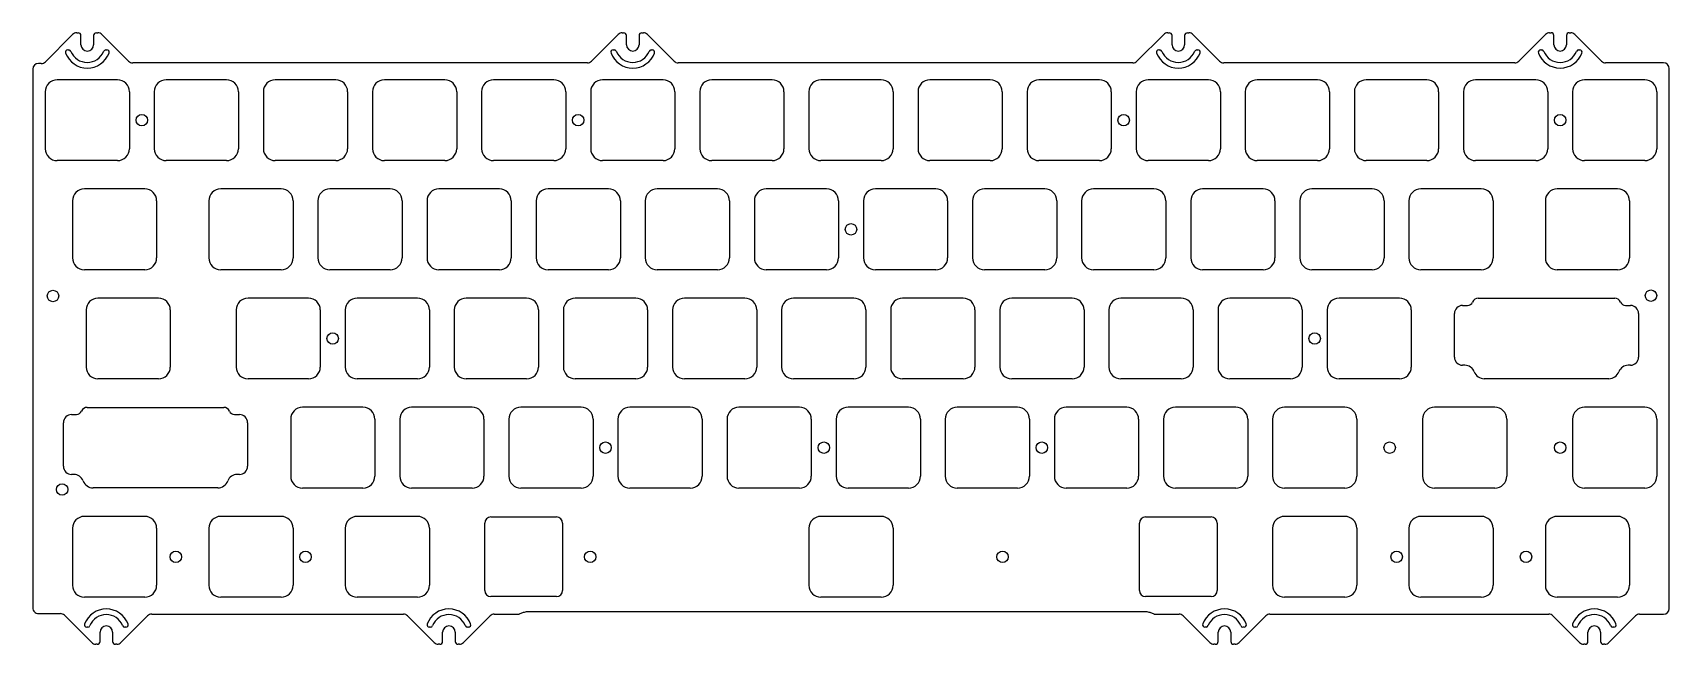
# Model space of a CAD drawing. Extents: x 308 to 594, y -278 to -171.
import ezdxf

# ---------------------------------------------------------------- set-up
doc = ezdxf.new("R2010")
doc.units = 0
doc.layers.add('BLACK', color=7, linetype='CONTINUOUS')

msp = doc.modelspace()

# ---------------------------------------------------------------- linework, layer by layer
at = {"layer": 'BLACK', "linetype": 'Continuous'}
for p, q in [((316.059545, -171.349639), (316.307107, -171.349639)), ((319.507107, -171.349639), (319.754668, -171.349639)), ((411.309545, -171.349612), (411.557107, -171.349612)), ((414.757107, -171.349612), (415.004668, -171.349612)), ((506.559545, -171.349612), (506.807107, -171.349612)), ((510.007107, -171.349612), (510.254668, -171.349612)), ((573.234545, -171.342154), (573.482107, -171.342154)), ((576.682107, -171.342154), (576.929668, -171.342154)), ((315.352438, -171.642532), (310.588226, -176.406744)), ((316.807107, -173.449637), (316.807107, -171.849639)), ((319.007107, -171.849639), (319.007107, -173.449637)), ((325.125987, -176.306744), (320.461775, -171.642532)), ((410.602438, -171.642505), (405.938199, -176.306744)), ((412.057107, -173.449611), (412.057107, -171.849612)), ((414.257107, -171.849612), (414.257107, -173.449611)), ((420.376014, -176.306744), (415.711775, -171.642505)), ((505.852438, -171.642505), (501.188199, -176.306744)), ((507.307107, -173.449611), (507.307107, -171.849612)), ((509.507107, -171.849612), (509.507107, -173.449611)), ((515.626014, -176.306744), (510.961775, -171.642505)), ((572.527438, -171.635047), (567.855742, -176.306744)), ((573.982107, -173.442153), (573.982107, -171.842154)), ((576.182107, -171.842154), (576.182107, -173.442153)), ((582.308472, -176.306744), (577.636775, -171.635047)), ((309.881119, -176.699637), (309.382107, -176.699637)), ((314.485805, -174.349639), (314.684434, -174.349639)), ((321.12978, -174.349639), (321.328408, -174.349639)), ((405.231093, -176.599637), (325.833094, -176.599637)), ((409.735805, -174.349612), (409.934434, -174.349612)), ((416.37978, -174.349612), (416.578408, -174.349612)), ((500.481093, -176.599637), (421.083121, -176.599637)), ((504.985805, -174.349612), (505.184434, -174.349612)), ((511.62978, -174.349612), (511.828408, -174.349612)), ((567.148635, -176.599637), (516.333121, -176.599637)), ((571.660805, -174.342154), (571.859434, -174.342154)), ((578.30478, -174.342154), (578.503408, -174.342154)), ((593.132107, -176.599637), (583.015579, -176.599637)), ((308.382107, -177.699637), (308.382107, -271.707074)), ((323.182149, -179.549509), (312.632149, -179.549509)), ((342.232149, -179.549509), (331.682149, -179.549509)), ((361.282149, -179.549509), (350.732149, -179.549509)), ((380.332149, -179.549509), (369.782149, -179.549509)), ((399.382149, -179.549509), (388.832149, -179.549509)), ((418.432149, -179.549509), (407.882149, -179.549509)), ((437.482149, -179.549509), (426.932149, -179.549509)), ((456.532149, -179.549509), (445.982149, -179.549509)), ((475.582149, -179.549509), (465.032149, -179.549509)), ((494.632149, -179.549509), (484.082149, -179.549509)), ((513.682149, -179.549509), (503.132149, -179.549509)), ((532.732149, -179.549509), (522.182149, -179.549509)), ((551.782149, -179.549509), (541.232149, -179.549509)), ((570.832149, -179.549509), (560.282148, -179.549509)), ((589.882149, -179.549509), (579.332148, -179.549509)), ((594.132107, -271.807074), (594.132107, -177.599637)), ((310.557149, -181.624509), (310.557149, -191.574509)), ((325.257149, -181.624509), (325.257149, -191.574509)), ((329.607149, -181.624509), (329.607149, -191.574509)), ((344.307149, -181.624509), (344.307149, -191.574509)), ((348.657149, -181.624509), (348.657149, -191.574509)), ((363.357149, -181.624509), (363.357149, -191.574509)), ((367.707149, -181.624509), (367.707149, -191.574509)), ((382.407149, -181.624509), (382.407149, -191.574509)), ((386.757149, -181.624509), (386.757149, -191.574509)), ((401.457149, -181.624509), (401.457149, -191.574509)), ((405.807149, -181.624509), (405.807149, -191.574509)), ((420.507149, -181.624509), (420.507149, -191.574509)), ((424.857149, -181.624509), (424.857149, -191.574509)), ((439.557149, -181.624509), (439.557149, -191.574509)), ((443.907149, -181.624509), (443.907149, -191.574509)), ((458.607149, -181.624509), (458.607149, -191.574509)), ((462.957149, -181.624509), (462.957149, -191.574509)), ((477.657149, -181.624509), (477.657149, -191.574509)), ((482.007149, -181.624509), (482.007149, -191.574509)), ((496.707149, -181.624509), (496.707149, -191.574509)), ((501.057149, -181.624509), (501.057149, -191.574509)), ((515.757149, -181.624509), (515.757149, -191.574509)), ((520.107149, -181.624509), (520.107149, -191.574509)), ((534.807149, -181.624509), (534.807149, -191.574509)), ((539.157149, -181.624509), (539.157149, -191.574509)), ((553.857149, -181.624509), (553.857149, -191.574509)), ((558.207149, -181.624509), (558.207149, -191.57451)), ((572.907149, -181.624509), (572.907149, -191.574509)), ((577.257149, -181.624509), (577.257149, -191.57451)), ((591.957149, -181.624509), (591.957149, -191.574509)), ((323.182149, -193.649509), (312.632149, -193.649509)), ((342.232149, -193.649509), (331.682149, -193.649509)), ((361.282149, -193.649509), (350.732149, -193.649509)), ((380.332149, -193.649509), (369.782149, -193.649509)), ((399.382149, -193.649509), (388.832149, -193.649509)), ((418.432149, -193.649509), (407.882149, -193.649509)), ((437.482149, -193.649509), (426.932149, -193.649509)), ((456.532149, -193.649509), (445.982149, -193.649509)), ((475.582149, -193.649509), (465.032149, -193.649509)), ((494.632149, -193.649509), (484.082149, -193.649509)), ((513.682149, -193.649509), (503.132149, -193.649509)), ((532.732149, -193.649509), (522.182149, -193.649509)), ((551.782149, -193.649509), (541.232149, -193.649509)), ((570.832149, -193.649509), (560.282149, -193.649509)), ((589.882149, -193.649509), (579.332149, -193.649509)), ((327.944649, -198.599509), (317.394649, -198.599509)), ((351.757149, -198.599509), (341.207149, -198.599509)), ((370.807149, -198.599509), (360.257149, -198.599509)), ((389.857149, -198.599509), (379.307149, -198.599509)), ((408.907149, -198.599509), (398.357149, -198.599509)), ((427.957149, -198.599509), (417.407149, -198.599509)), ((447.007149, -198.599509), (436.457149, -198.599509)), ((466.057149, -198.599509), (455.507149, -198.599509)), ((485.107149, -198.599509), (474.557149, -198.599509)), ((504.157149, -198.599509), (493.607149, -198.599509)), ((523.207149, -198.599509), (512.657149, -198.599509)), ((542.257149, -198.599509), (531.707149, -198.599509)), ((561.307149, -198.599509), (550.757149, -198.599509)), ((585.119649, -198.599509), (574.569648, -198.599509)), ((315.31965, -200.674508), (315.31965, -210.62451)), ((330.019649, -200.674509), (330.01965, -200.674509)), ((330.01965, -200.674509), (330.01965, -210.624509)), ((339.132149, -200.674509), (339.132149, -210.624509)), ((353.832149, -200.674509), (353.832149, -210.624509)), ((358.182149, -200.674509), (358.182149, -210.624509)), ((372.882149, -200.674509), (372.882149, -210.624509)), ((377.232149, -200.674509), (377.232149, -210.624509)), ((391.932149, -200.674509), (391.932149, -210.624509)), ((396.282149, -200.674509), (396.282149, -210.624509)), ((410.982149, -200.674509), (410.982149, -210.624509)), ((415.332149, -200.674509), (415.332149, -210.624509)), ((430.032149, -200.674509), (430.032149, -210.624509)), ((434.382149, -200.674509), (434.382149, -210.624509)), ((449.082149, -200.674509), (449.082149, -210.624509)), ((453.432149, -200.674509), (453.432149, -210.624509)), ((468.132149, -200.674509), (468.132149, -210.624509)), ((472.482149, -200.674509), (472.482149, -210.624509)), ((487.182149, -200.674509), (487.182149, -210.624509)), ((491.532149, -200.674509), (491.532149, -210.624509)), ((506.232149, -200.674509), (506.232149, -210.624509)), ((510.582149, -200.674509), (510.582149, -210.624509)), ((525.282149, -200.674509), (525.282149, -210.624509)), ((529.632149, -200.674509), (529.632149, -210.624509)), ((544.332149, -200.674509), (544.332149, -210.624509)), ((548.682149, -200.674509), (548.682149, -210.624509)), ((563.382149, -200.674509), (563.382149, -210.624509)), ((572.494649, -200.674509), (572.494649, -210.62451)), ((587.194649, -200.674509), (587.194649, -210.624509)), ((327.944649, -212.699509), (317.394649, -212.699509)), ((351.757149, -212.699509), (341.207149, -212.699509)), ((370.807149, -212.699509), (360.257149, -212.699509)), ((389.857149, -212.699509), (379.307149, -212.699509)), ((408.907149, -212.699509), (398.357149, -212.699509)), ((427.957149, -212.699509), (417.407149, -212.699509)), ((447.007149, -212.699509), (436.457149, -212.699509)), ((466.057149, -212.699509), (455.507149, -212.699509)), ((485.107149, -212.699509), (474.557149, -212.699509)), ((504.157149, -212.699509), (493.607149, -212.699509)), ((523.207149, -212.699509), (512.657149, -212.699509)), ((542.257149, -212.699509), (531.707149, -212.699509)), ((561.307149, -212.699509), (550.757149, -212.699509)), ((585.119649, -212.699509), (574.569649, -212.699509)), ((317.700899, -219.724509), (317.700899, -229.67451)), ((330.325899, -217.649509), (319.775898, -217.649509)), ((332.400899, -219.724509), (332.400899, -229.674509)), ((343.894649, -219.724509), (343.894649, -229.674509)), ((356.519649, -217.649509), (345.969649, -217.649509)), ((358.594649, -219.724509), (358.594649, -229.674509)), ((362.944649, -219.724509), (362.944649, -229.674509)), ((375.569649, -217.649509), (365.019649, -217.649509)), ((377.644649, -219.724509), (377.644649, -229.674509)), ((381.994649, -219.724509), (381.994649, -229.674509)), ((394.619649, -217.649509), (384.069649, -217.649509)), ((396.694649, -219.724509), (396.694649, -229.674509)), ((401.044649, -219.724509), (401.044649, -229.674509)), ((413.669649, -217.649509), (403.119649, -217.649509)), ((415.744649, -219.724509), (415.744649, -229.674509)), ((420.094649, -219.724509), (420.094649, -229.674509)), ((432.719649, -217.649509), (422.169649, -217.649509)), ((434.794649, -219.724509), (434.794649, -229.674509)), ((439.144649, -219.724509), (439.144649, -229.674509)), ((451.769649, -217.649509), (441.219649, -217.649509)), ((453.844649, -219.724509), (453.844649, -229.674509)), ((458.194649, -219.724509), (458.194649, -229.674509)), ((470.819649, -217.649509), (460.269649, -217.649509)), ((472.894649, -219.724509), (472.894649, -229.674509)), ((477.244649, -219.724509), (477.244649, -229.674509)), ((489.869649, -217.649509), (479.319649, -217.649509)), ((491.944649, -219.724509), (491.944649, -229.674509)), ((496.294649, -219.724509), (496.294649, -229.674509)), ((508.919649, -217.649509), (498.369649, -217.649509)), ((510.994649, -219.724509), (510.994649, -229.674509)), ((515.344649, -219.724509), (515.344649, -229.674509)), ((527.969649, -217.649509), (517.419649, -217.649509)), ((530.044649, -219.724509), (530.044649, -229.674509)), ((534.394649, -219.724509), (534.394649, -229.674509)), ((547.019649, -217.649509), (536.469649, -217.649509)), ((549.094649, -219.724509), (549.094649, -229.674509)), ((558.050259, -218.924069), (558.915869, -218.924069)), ((560.773079, -217.671909), (584.628319, -217.671909)), ((586.485529, -218.924069), (587.351139, -218.924069)), ((556.625259, -227.949949), (556.625259, -220.349069)), ((588.776139, -220.349069), (588.776139, -227.949949)), ((558.454299, -229.374949), (558.050259, -229.374949)), ((587.351139, -229.374949), (586.947099, -229.374949)), ((330.325899, -231.749509), (319.775899, -231.749509)), ((356.519649, -231.749509), (345.969649, -231.749509)), ((375.569649, -231.749509), (365.019649, -231.749509)), ((394.619649, -231.749509), (384.069649, -231.749509)), ((413.669649, -231.749509), (403.119649, -231.749509)), ((432.719649, -231.749509), (422.169649, -231.749509)), ((451.769649, -231.749509), (441.219649, -231.749509)), ((470.819649, -231.749509), (460.269649, -231.749509)), ((489.869649, -231.749509), (479.319649, -231.749509)), ((508.919649, -231.749509), (498.369649, -231.749509)), ((527.969649, -231.749509), (517.419649, -231.749509)), ((547.019649, -231.749509), (536.469649, -231.749509)), ((583.576199, -231.711419), (561.825199, -231.711419)), ((317.885579, -236.721909), (341.740819, -236.721909)), ((366.044649, -236.699509), (355.494649, -236.699509)), ((385.094649, -236.699509), (374.544649, -236.699509)), ((404.144649, -236.699509), (393.594649, -236.699509)), ((423.194649, -236.699509), (412.644649, -236.699509)), ((442.244649, -236.699509), (431.694649, -236.699509)), ((461.294649, -236.699509), (450.744649, -236.699509)), ((480.344649, -236.699509), (469.794649, -236.699509)), ((499.394649, -236.699509), (488.844649, -236.699509)), ((518.444649, -236.699509), (507.894649, -236.699509)), ((537.494649, -236.699509), (526.944649, -236.699509)), ((563.688399, -236.699509), (553.138398, -236.699509)), ((589.882149, -236.699509), (579.332148, -236.699509)), ((313.737759, -246.999949), (313.737759, -239.399069)), ((315.162759, -237.974069), (316.028369, -237.974069)), ((343.598029, -237.974069), (344.463639, -237.974069)), ((345.888639, -239.399069), (345.888639, -246.999949)), ((353.419649, -238.774509), (353.419649, -248.724509)), ((368.119649, -238.774509), (368.119649, -248.724509)), ((372.469649, -238.774509), (372.469649, -248.724509)), ((387.169649, -238.774509), (387.169649, -248.724509)), ((391.519649, -238.774509), (391.519649, -248.724509)), ((406.219649, -238.774509), (406.219649, -248.724509)), ((410.569649, -238.774509), (410.569649, -248.724509)), ((425.269649, -238.774509), (425.269649, -248.724509)), ((429.619649, -238.774509), (429.619649, -248.724509)), ((444.319649, -238.774509), (444.319649, -248.724509)), ((448.669649, -238.774509), (448.669649, -248.724509)), ((463.369649, -238.774509), (463.369649, -248.724509)), ((467.719649, -238.774509), (467.719649, -248.724509)), ((482.419649, -238.774509), (482.419649, -248.724509)), ((486.769649, -238.774509), (486.769649, -248.724509)), ((501.469649, -238.774509), (501.469649, -248.724509)), ((505.819649, -238.774509), (505.819649, -248.724509)), ((520.519649, -238.774509), (520.519649, -248.724509)), ((524.869649, -238.774509), (524.869649, -248.724509)), ((539.569649, -238.774509), (539.569649, -248.724509)), ((551.063399, -238.774509), (551.063399, -248.72451)), ((565.763399, -238.774509), (565.763399, -248.724509)), ((577.257149, -238.774509), (577.257149, -248.72451)), ((591.957149, -238.774509), (591.957149, -248.724509)), ((315.566799, -248.424949), (315.162759, -248.424949)), ((344.463639, -248.424949), (344.059599, -248.424949)), ((340.688699, -250.761419), (318.937699, -250.761419)), ((366.044649, -250.799509), (355.494649, -250.799509)), ((385.094649, -250.799509), (374.544649, -250.799509)), ((404.144649, -250.799509), (393.594649, -250.799509)), ((423.194649, -250.799509), (412.644649, -250.799509)), ((442.244649, -250.799509), (431.694649, -250.799509)), ((461.294649, -250.799509), (450.744649, -250.799509)), ((480.344649, -250.799509), (469.794649, -250.799509)), ((499.394649, -250.799509), (488.844649, -250.799509)), ((518.444649, -250.799509), (507.894649, -250.799509)), ((537.494649, -250.799509), (526.944649, -250.799509)), ((563.688399, -250.799509), (553.138399, -250.799509)), ((589.882149, -250.799509), (579.332149, -250.799509)), ((327.944649, -255.749509), (317.394648, -255.749509)), ((351.757149, -255.749509), (341.207148, -255.749509)), ((375.569649, -255.749509), (365.019648, -255.749509)), ((387.307149, -268.674509), (387.307149, -256.924509)), ((388.382149, -255.849509), (399.832149, -255.849509)), ((400.907149, -256.924509), (400.907149, -268.674509)), ((456.532149, -255.749509), (445.982148, -255.749509)), ((501.607149, -268.674509), (501.607149, -256.924509)), ((502.682149, -255.849509), (514.132149, -255.849509)), ((515.207149, -256.924509), (515.207149, -268.674509)), ((537.494649, -255.749509), (526.944648, -255.749509)), ((561.307149, -255.749509), (550.757148, -255.749509)), ((585.119649, -255.749509), (574.569648, -255.749509)), ((315.319649, -257.824509), (315.319649, -267.77451)), ((330.019649, -257.824509), (330.019649, -267.774509)), ((339.132149, -257.824509), (339.132149, -267.77451)), ((353.832149, -257.824509), (353.832149, -267.774509)), ((362.944649, -257.824509), (362.944649, -267.77451)), ((377.644649, -257.824509), (377.644649, -267.774509)), ((443.907149, -257.824509), (443.907149, -267.77451)), ((458.607149, -257.824509), (458.607149, -267.774509)), ((524.869649, -257.824509), (524.869649, -267.77451)), ((539.569649, -257.824509), (539.569649, -267.774509)), ((548.682149, -257.824509), (548.682149, -267.77451)), ((563.382149, -257.824509), (563.382149, -267.774509)), ((572.494649, -257.824509), (572.494649, -267.77451)), ((587.194649, -257.824509), (587.194649, -267.774509)), ((327.944649, -269.849509), (317.394649, -269.849509)), ((351.757149, -269.849509), (341.207149, -269.849509)), ((375.569649, -269.849509), (365.019649, -269.849509)), ((399.832149, -269.749509), (388.382149, -269.749509)), ((456.532149, -269.849509), (445.982149, -269.849509)), ((514.132149, -269.749509), (502.682149, -269.749509)), ((537.494649, -269.849509), (526.944649, -269.849509)), ((561.307149, -269.849509), (550.757149, -269.849509)), ((585.119649, -269.849509), (574.569649, -269.849509)), ((309.382107, -272.707074), (313.202994, -272.707074)), ((313.910101, -272.999967), (318.674313, -277.764179)), ((323.78365, -277.764179), (328.447862, -273.099967)), ((329.154969, -272.807074), (373.118571, -272.807074)), ((373.825678, -273.099967), (378.489938, -277.764228)), ((383.599275, -277.764228), (388.263535, -273.099967)), ((388.970642, -272.807074), (393.293809, -272.807074)), ((393.998443, -272.542836), (393.293809, -272.807074)), ((502.813524, -272.415495), (394.70069, -272.415495)), ((504.220404, -272.807074), (503.51577, -272.542836)), ((504.220404, -272.807074), (508.543571, -272.807074)), ((509.250678, -273.099967), (513.914938, -277.764228)), ((519.024275, -277.764228), (523.688535, -273.099967)), ((524.395642, -272.807074), (573.109196, -272.807074)), ((573.816303, -273.099967), (578.480563, -277.764228)), ((583.5899, -277.764228), (588.25416, -273.099967)), ((588.961267, -272.807074), (593.132107, -272.807074)), ((318.006309, -275.057073), (317.80768, -275.057073)), ((320.128982, -277.557073), (320.128982, -275.957074)), ((322.328982, -275.957074), (322.328982, -277.557073)), ((324.650283, -275.057073), (324.451655, -275.057073)), ((377.821934, -275.057121), (377.623305, -275.057121)), ((379.944607, -277.557121), (379.944607, -275.957122)), ((382.144607, -275.957122), (382.144607, -277.557121)), ((384.465908, -275.057121), (384.26728, -275.057121)), ((513.246934, -275.057121), (513.048305, -275.057121)), ((515.369607, -277.557121), (515.369607, -275.957122)), ((517.569607, -275.957122), (517.569607, -277.557121)), ((519.890908, -275.057121), (519.69228, -275.057121)), ((577.812559, -275.057121), (577.61393, -275.057121)), ((579.935232, -277.557121), (579.935232, -275.957122)), ((582.135232, -275.957122), (582.135232, -277.557121)), ((584.456533, -275.057121), (584.257905, -275.057121)), ((319.628982, -278.057073), (319.38142, -278.057073)), ((323.076543, -278.057073), (322.828982, -278.057073)), ((379.444607, -278.057121), (379.197045, -278.057121)), ((382.892168, -278.057121), (382.644607, -278.057121)), ((514.869607, -278.057121), (514.622045, -278.057121)), ((518.317168, -278.057121), (518.069607, -278.057121)), ((579.435232, -278.057121), (579.18767, -278.057121)), ((582.882793, -278.057121), (582.635232, -278.057121))]:
    msp.add_line(p, q, dxfattribs=at)
at = {"layer": 'BLACK'}
for centre in [(327.424041, -186.59964), (403.615194, -186.59964), (498.874384, -186.59964), (575.081935, -186.59964), (451.249289, -205.649678), (311.916094, -217.275652), (590.933317, -217.219706), (360.761608, -224.699717), (532.211951, -224.699722), (408.386703, -243.749755), (446.527778, -243.750019), (484.586856, -243.750019), (545.308852, -243.749755), (575.082285, -243.74974), (313.504674, -251.050527), (333.377178, -262.799793), (355.999098, -262.799793), (405.73206, -262.79964), (477.724841, -262.799793), (546.540727, -262.800054), (569.1214, -262.800054)]:
    msp.add_circle(centre, 1, dxfattribs=at)
for centre, radius, start, end in [((316.059524, -172.349588), 0.999949, 89.99879673, 135.00121549), ((316.307029, -171.849717), 0.500078, 0.00893675, 89.99106325), ((319.507144, -171.849676), 0.500037, 90.00423957, 179.99576043), ((319.754653, -172.349676), 1.000037, 45.00089128, 89.9991406), ((411.309549, -172.349622), 1.00001, 90.00022918, 134.99975692), ((411.557048, -171.849671), 0.500059, 0.0067601, 89.9932399), ((414.75719, -171.849695), 0.500083, 90.00950952, 179.99049048), ((415.004664, -172.349622), 1.00001, 45.00024308, 89.99977082), ((506.559534, -172.349601), 0.999985, 89.99936974, 135), ((506.807034, -171.849701), 0.500089, 0.01019716, 89.9916363), ((510.007234, -171.849701), 0.500127, 90.01455054, 179.98980394), ((510.254634, -172.349601), 0.999989, 44.99817689, 89.99805192), ((573.234534, -172.342101), 0.999955, 89.99936971, 135.00170167), ((573.482034, -171.842201), 0.500047, 0.00538502, 89.9916356), ((576.682134, -171.842201), 0.500027, 90.00309368, 179.99461449), ((576.929634, -172.342201), 1.000047, 45.00052665, 89.99805204), ((317.907107, -173.449637), 1.1, 180, 0), ((413.157107, -173.449611), 1.1, 180, 0), ((508.407107, -173.449611), 1.1, 180, 0), ((575.082107, -173.442153), 1.1, 180, 0), ((309.382146, -177.699676), 1.000039, 90.00223445, 179.99776555), ((309.881056, -175.699483), 1.000154, 270.00360908, 314.99631377), ((314.485819, -174.749649), 0.40001, 90.0020053, 200.80333921), ((317.907106, -173.449635), 4.059962, 200.80546073, 339.19454429), ((314.684482, -174.749568), 0.399929, 21.96198916, 90.00687671), ((317.907107, -173.449637), 3.075, 201.96876739, 338.03123261), ((321.129807, -174.749678), 0.40004, 90.00386709, 158.02741673), ((321.328334, -174.74969), 0.400051, 339.20520203, 89.98940163), ((325.833033, -175.599783), 0.999854, 224.99655579, 270.00349555), ((405.23115, -175.599775), 0.999862, 269.99673369, 315.00324159), ((409.735866, -174.749654), 0.400042, 90.00873669, 200.79666405), ((413.157106, -173.449611), 4.05996, 200.80542115, 339.19458386), ((409.934499, -174.749514), 0.399902, 21.95917951, 90.00931285), ((413.157107, -173.449611), 3.075, 201.96876739, 338.03123261), ((416.379846, -174.749709), 0.400097, 90.00945151, 158.02193667), ((416.578356, -174.749648), 0.400036, 339.20207491, 89.99255222), ((421.083196, -175.599455), 1.000182, 225.00433423, 269.9957036), ((500.481134, -175.599801), 0.999855, 269.99765049, 315.00494346), ((504.985834, -174.749701), 0.399996, 90.00415302, 200.79199781), ((508.407107, -173.449611), 4.05996, 200.80541614, 339.19457885), ((505.184534, -174.749501), 0.399889, 21.95932728, 90.01432792), ((508.407107, -173.449611), 3.075, 201.96876739, 338.03123261), ((511.629834, -174.749701), 0.400083, 90.00773321, 158.02235593), ((511.828334, -174.749601), 0.399989, 339.19690122, 89.98939999), ((516.333234, -175.599501), 1.000136, 225.00093166, 269.99352646), ((567.148634, -175.599501), 1.000097, 270.00005729, 314.99453111), ((571.660834, -174.742101), 0.400046, 90.00415449, 200.81101099), ((575.082106, -173.442153), 4.05996, 200.80542115, 339.19458386), ((571.859434, -174.742101), 0.399947, 21.96167613, 90), ((575.082107, -173.442153), 3.075, 201.96876739, 338.03123261), ((578.304834, -174.742201), 0.400067, 90.00773402, 158.02793386), ((578.503334, -174.742201), 0.400047, 339.20466646, 89.98940153), ((583.015534, -175.599701), 0.999936, 224.99923017, 270.00257848), ((593.132034, -177.599701), 1.000064, 0.00366666, 89.99581768), ((312.632148, -181.624508), 2.074999, 89.99997239, 180.00002761), ((323.182149, -181.624509), 2.075, 0, 90), ((331.682149, -181.624509), 2.075, 90, 180), ((342.232149, -181.624509), 2.075, 0, 90), ((350.732149, -181.624509), 2.075, 90, 180), ((361.282149, -181.624509), 2.075, 0, 90), ((369.782149, -181.624509), 2.075, 90, 180), ((380.332149, -181.624509), 2.075, 0, 90), ((388.832149, -181.624509), 2.075, 90, 180), ((399.382149, -181.624509), 2.075, 0, 90), ((407.882149, -181.624509), 2.075, 90, 180), ((418.432149, -181.624509), 2.075, 0, 90), ((426.932149, -181.624509), 2.075, 90, 180), ((437.482149, -181.624509), 2.075, 0, 90), ((445.982149, -181.624509), 2.075, 90, 180), ((456.532149, -181.624509), 2.075, 0, 90), ((465.032149, -181.624509), 2.075, 90, 180), ((475.582149, -181.624509), 2.075, 0, 90), ((484.082149, -181.624509), 2.075, 90, 180), ((494.632149, -181.624509), 2.075, 0, 90), ((503.132149, -181.624509), 2.075, 90, 180), ((513.682149, -181.624509), 2.075, 0, 90), ((522.182149, -181.624509), 2.075, 90, 180), ((532.732149, -181.624509), 2.075, 0, 90), ((541.232149, -181.624509), 2.075, 90, 180), ((551.782149, -181.624509), 2.075, 0, 90), ((560.282149, -181.624509), 2.075, 90.00002761, 180), ((570.832149, -181.624509), 2.075, 0, 90), ((579.332149, -181.624509), 2.075, 90.00002761, 180), ((589.882149, -181.624509), 2.075, 0, 90), ((312.632148, -191.57451), 2.074999, 179.99997239, 270.00002761), ((323.182149, -191.574509), 2.075, 270, 0), ((331.682149, -191.574509), 2.075, 180, 270), ((342.232149, -191.574509), 2.075, 270, 0), ((350.732149, -191.574509), 2.075, 180, 270), ((361.282149, -191.574509), 2.075, 270, 0), ((369.782149, -191.574509), 2.075, 180, 270), ((380.332149, -191.574509), 2.075, 270, 0), ((388.832149, -191.574509), 2.075, 180, 270), ((399.382149, -191.574509), 2.075, 270, 0), ((407.882149, -191.574509), 2.075, 180, 270), ((418.432149, -191.574509), 2.075, 270, 0), ((426.932149, -191.574509), 2.075, 180, 270), ((437.482149, -191.574509), 2.075, 270, 0), ((445.982149, -191.574509), 2.075, 180, 270), ((456.532149, -191.574509), 2.075, 270, 0), ((465.032149, -191.574509), 2.075, 180, 270), ((475.582149, -191.574509), 2.075, 270, 0), ((484.082149, -191.574509), 2.075, 180, 270), ((494.632149, -191.574509), 2.075, 270, 0), ((503.132149, -191.574509), 2.075, 180, 270), ((513.682149, -191.574509), 2.075, 270, 0), ((522.182149, -191.574509), 2.075, 180, 270), ((532.732149, -191.574509), 2.075, 270, 0), ((541.232149, -191.574509), 2.075, 180, 270), ((551.782149, -191.574509), 2.075, 270, 0), ((560.282149, -191.574509), 2.075, 180.00002761, 270), ((570.832149, -191.574509), 2.075, 270, 0), ((579.332149, -191.574509), 2.075, 180.00002761, 270), ((589.882149, -191.574509), 2.075, 270, 0), ((317.394649, -200.674508), 2.074999, 90, 180), ((327.944649, -200.674509), 2.075, 0, 90), ((341.207149, -200.674509), 2.075, 90, 180), ((351.757149, -200.674509), 2.075, 0, 90), ((360.257149, -200.674509), 2.075, 90, 180), ((370.807149, -200.674509), 2.075, 0, 90), ((379.307149, -200.674509), 2.075, 90, 180), ((389.857149, -200.674509), 2.075, 0, 90), ((398.357149, -200.674509), 2.075, 90, 180), ((408.907149, -200.674509), 2.075, 0, 90), ((417.407149, -200.674509), 2.075, 90, 180), ((427.957149, -200.674509), 2.075, 0, 90), ((436.457149, -200.674509), 2.075, 90, 180), ((447.007149, -200.674509), 2.075, 0, 90), ((455.507149, -200.674509), 2.075, 90, 180), ((466.057149, -200.674509), 2.075, 0, 90), ((474.557149, -200.674509), 2.075, 90, 180), ((485.107149, -200.674509), 2.075, 0, 90), ((493.607149, -200.674509), 2.075, 90, 180), ((504.157149, -200.674509), 2.075, 0, 90), ((512.657149, -200.674509), 2.075, 90, 180), ((523.207149, -200.674509), 2.075, 0, 90), ((531.707149, -200.674509), 2.075, 90, 180), ((542.257149, -200.674509), 2.075, 0, 90), ((550.757149, -200.674509), 2.075, 90, 180), ((561.307149, -200.674509), 2.075, 0, 90), ((574.569649, -200.674509), 2.075, 90.00002761, 180), ((585.119649, -200.674509), 2.075, 0, 90), ((317.394649, -210.62451), 2.074999, 180, 270), ((327.944649, -210.624509), 2.075001, 270, 0), ((341.207149, -210.624509), 2.075, 180, 270), ((351.757149, -210.624509), 2.075, 270, 0), ((360.257149, -210.624509), 2.075, 180, 270), ((370.807149, -210.624509), 2.075, 270, 0), ((379.307149, -210.624509), 2.075, 180, 270), ((389.857149, -210.624509), 2.075, 270, 0), ((398.357149, -210.624509), 2.075, 180, 270), ((408.907149, -210.624509), 2.075, 270, 0), ((417.407149, -210.624509), 2.075, 180, 270), ((427.957149, -210.624509), 2.075, 270, 0), ((436.457149, -210.624509), 2.075, 180, 270), ((447.007149, -210.624509), 2.075, 270, 0), ((455.507149, -210.624509), 2.075, 180, 270), ((466.057149, -210.624509), 2.075, 270, 0), ((474.557149, -210.624509), 2.075, 180, 270), ((485.107149, -210.624509), 2.075, 270, 0), ((493.607149, -210.624509), 2.075, 180, 270), ((504.157149, -210.624509), 2.075, 270, 0), ((512.657149, -210.624509), 2.075, 180, 270), ((523.207149, -210.624509), 2.075, 270, 0), ((531.707149, -210.624509), 2.075, 180, 270), ((542.257149, -210.624509), 2.075, 270, 0), ((550.757149, -210.624509), 2.075, 180, 270), ((561.307149, -210.624509), 2.075, 270, 0), ((574.569649, -210.624509), 2.075, 180.00002761, 270), ((585.119649, -210.624509), 2.075, 270, 0), ((319.775903, -219.724513), 2.075004, 90.00013806, 179.99988955), ((330.325899, -219.724509), 2.075, 0, 90), ((345.969649, -219.724509), 2.075, 90, 180), ((356.519649, -219.724509), 2.075, 0, 90), ((365.019649, -219.724509), 2.075, 90, 180), ((375.569649, -219.724509), 2.075, 0, 90), ((384.069649, -219.724509), 2.075, 90, 180), ((394.619649, -219.724509), 2.075, 0, 90), ((403.119649, -219.724509), 2.075, 90, 180), ((413.669649, -219.724509), 2.075, 0, 90), ((422.169649, -219.724509), 2.075, 90, 180), ((432.719649, -219.724509), 2.075, 0, 90), ((441.219649, -219.724509), 2.075, 90, 180), ((451.769649, -219.724509), 2.075, 0, 90), ((460.269649, -219.724509), 2.075, 90, 180), ((470.819649, -219.724509), 2.075, 0, 90), ((479.319649, -219.724509), 2.075, 90, 180), ((489.869649, -219.724509), 2.075, 0, 90), ((498.369649, -219.724509), 2.075, 90, 180), ((508.919649, -219.724509), 2.075, 0, 90), ((517.419649, -219.724509), 2.075, 90, 180), ((527.969649, -219.724509), 2.075, 0, 90), ((536.469649, -219.724509), 2.075, 90, 180), ((547.019649, -219.724509), 2.075, 0, 90), ((558.050249, -220.349109), 1.42499, 89.99959794, 179.99839169), ((558.915849, -217.995709), 0.928411, 270.00123434, 337.98062142), ((560.773149, -218.746909), 1.075052, 90.00373087, 157.97709994), ((584.628249, -218.746909), 1.075, 22.02290117, 89.99626911), ((586.485449, -217.995609), 0.92846, 202.02742278, 270.00493684), ((587.351149, -220.349109), 1.42504, 0.00160831, 90.00040206), ((558.050249, -227.949909), 1.42504, 180.00160831, 270.00040206), ((587.351049, -227.949909), 1.42509, 270.00361858, 359.9983918), ((319.775901, -229.674507), 2.075002, 180.00008284, 269.99994478), ((330.325899, -229.674509), 2.075, 270, 0), ((345.969649, -229.674509), 2.075, 180, 270), ((356.519649, -229.674509), 2.075, 270, 0), ((365.019649, -229.674509), 2.075, 180, 270), ((375.569649, -229.674509), 2.075, 270, 0), ((384.069649, -229.674509), 2.075, 180, 270), ((394.619649, -229.674509), 2.075, 270, 0), ((403.119649, -229.674509), 2.075, 180, 270), ((413.669649, -229.674509), 2.075, 270, 0), ((422.169649, -229.674509), 2.075, 180, 270), ((432.719649, -229.674509), 2.075, 270, 0), ((441.219649, -229.674509), 2.075, 180, 270), ((451.769649, -229.674509), 2.075, 270, 0), ((460.269649, -229.674509), 2.075, 180, 270), ((470.819649, -229.674509), 2.075, 270, 0), ((479.319649, -229.674509), 2.075, 180, 270), ((489.869649, -229.674509), 2.075, 270, 0), ((498.369649, -229.674509), 2.075, 180, 270), ((508.919649, -229.674509), 2.075, 270, 0), ((517.419649, -229.674509), 2.075, 180, 270), ((527.969649, -229.674509), 2.075, 270, 0), ((536.469649, -229.674509), 2.075, 180, 270), ((547.019649, -229.674509), 2.075, 270, 0), ((558.454349, -231.099909), 1.72496, 20.54738724, 90.00166079), ((561.825249, -229.836509), 1.87491, 200.54435343, 269.99847204), ((583.576149, -229.836509), 1.87499, 270.00152793, 339.45547122), ((586.947049, -231.099909), 1.724892, 89.99833919, 159.45281887), ((317.885599, -237.796909), 1.075006, 90.00106596, 157.97610066), ((341.740749, -237.796909), 1.075, 22.02290117, 89.99626911), ((355.494649, -238.774509), 2.075, 90, 180), ((366.044649, -238.774509), 2.075, 0, 90), ((374.544649, -238.774509), 2.075, 90, 180), ((385.094649, -238.774509), 2.075, 0, 90), ((393.594649, -238.774509), 2.075, 90, 180), ((404.144649, -238.774509), 2.075, 0, 90), ((412.644649, -238.774509), 2.075, 90, 180), ((423.194649, -238.774509), 2.075, 0, 90), ((431.694649, -238.774509), 2.075, 90, 180), ((442.244649, -238.774509), 2.075, 0, 90), ((450.744649, -238.774509), 2.075, 90, 180), ((461.294649, -238.774509), 2.075, 0, 90), ((469.794649, -238.774509), 2.075, 90, 180), ((480.344649, -238.774509), 2.075, 0, 90), ((488.844649, -238.774509), 2.075, 90, 180), ((499.394649, -238.774509), 2.075, 0, 90), ((507.894649, -238.774509), 2.075, 90, 180), ((518.444649, -238.774509), 2.075, 0, 90), ((526.944649, -238.774509), 2.075, 90, 180), ((537.494649, -238.774509), 2.075, 0, 90), ((553.138449, -238.774509), 2.07505, 90.00140823, 180), ((563.688449, -238.774509), 2.075, 0, 90.00138062), ((579.332149, -238.774509), 2.075, 90.00002761, 180), ((589.882149, -238.774509), 2.075, 0, 90), ((315.16276, -239.39907), 1.425001, 90.00004021, 179.99995979), ((316.02837, -237.04566), 0.92841, 269.99993829, 337.97733212), ((343.597949, -237.045609), 0.92846, 202.02742278, 270.00493684), ((344.463639, -239.399069), 1.425, 0, 90), ((315.16276, -246.999948), 1.425001, 180.00004021, 269.99995979), ((315.56681, -250.149878), 1.724929, 20.54596837, 90.00036538), ((344.059549, -250.149909), 1.724892, 89.99833919, 159.45281887), ((344.463549, -246.999909), 1.42509, 270.00361858, 359.9983918), ((318.93771, -248.886467), 1.874952, 200.5459735, 269.99966386), ((340.688699, -248.886509), 1.874943, 270, 339.45493501), ((355.494649, -248.724509), 2.075, 180, 270), ((366.044649, -248.724509), 2.075, 270, 0), ((374.544649, -248.724509), 2.075, 180, 270), ((385.094649, -248.724509), 2.075, 270, 0), ((393.594649, -248.724509), 2.075, 180, 270), ((404.144649, -248.724509), 2.075, 270, 0), ((412.644649, -248.724509), 2.075, 180, 270), ((423.194649, -248.724509), 2.075, 270, 0), ((431.694649, -248.724509), 2.075, 180, 270), ((442.244649, -248.724509), 2.075, 270, 0), ((450.744649, -248.724509), 2.075, 180, 270), ((461.294649, -248.724509), 2.075, 270, 0), ((469.794649, -248.724509), 2.075, 180, 270), ((480.344649, -248.724509), 2.075, 270, 0), ((488.844649, -248.724509), 2.075, 180, 270), ((499.394649, -248.724509), 2.075, 270, 0), ((507.894649, -248.724509), 2.075, 180, 270), ((518.444649, -248.724509), 2.075, 270, 0), ((526.944649, -248.724509), 2.075, 180, 270), ((537.494649, -248.724509), 2.075, 270, 0), ((553.138449, -248.724509), 2.075, 180.00002761, 269.99861938), ((563.688449, -248.724509), 2.07495, 269.99861938, 0), ((579.332149, -248.724509), 2.075, 180.00002761, 270), ((589.882149, -248.724509), 2.075, 270, 0), ((317.394653, -257.824513), 2.075004, 90.00013806, 179.99988955), ((327.944649, -257.824509), 2.075, 0, 90), ((341.207149, -257.824509), 2.075, 90.00002761, 180), ((351.757149, -257.824509), 2.075, 0, 90), ((365.019649, -257.824509), 2.075, 90.00002761, 180), ((375.569649, -257.824509), 2.075, 0, 90), ((388.382149, -256.924509), 1.075, 90, 180), ((399.832149, -256.924509), 1.075, 0, 90), ((445.982149, -257.824509), 2.075, 90.00002761, 180), ((456.532149, -257.824509), 2.075, 0, 90), ((502.682149, -256.924509), 1.075, 90, 180), ((514.132149, -256.924509), 1.075, 0, 90), ((526.944649, -257.824509), 2.075, 90.00002761, 180), ((537.494649, -257.824509), 2.075, 0, 90), ((550.757149, -257.824509), 2.075, 90.00002761, 180), ((561.307149, -257.824509), 2.075, 0, 90), ((574.569649, -257.824509), 2.075, 90.00002761, 180), ((585.119649, -257.824509), 2.075, 0, 90), ((317.394651, -267.774507), 2.075002, 180.00008284, 269.99994478), ((327.944649, -267.774509), 2.075, 270, 0), ((341.207149, -267.774509), 2.075, 180.00002761, 270), ((351.757149, -267.774509), 2.075, 270, 0), ((365.019649, -267.774509), 2.075, 180.00002761, 270), ((375.569649, -267.774509), 2.075, 270, 0), ((445.982149, -267.774509), 2.075, 180.00002761, 270), ((456.532149, -267.774509), 2.075, 270, 0), ((526.944649, -267.774509), 2.075, 180.00002761, 270), ((537.494649, -267.774509), 2.075, 270, 0), ((550.757149, -267.774509), 2.075, 180.00002761, 270), ((561.307149, -267.774509), 2.075, 270, 0), ((574.569649, -267.774509), 2.075, 180.00002761, 270), ((585.119649, -267.774509), 2.075, 270, 0), ((388.382149, -268.674509), 1.075, 180, 270), ((399.832149, -268.674509), 1.075, 270, 0), ((502.682149, -268.674509), 1.075, 180, 270), ((514.132149, -268.674509), 1.075, 270, 0), ((309.382004, -271.707177), 0.999897, 179.99409793, 270.00590207), ((313.202913, -273.707272), 1.000198, 45.00473923, 89.99535996), ((321.228981, -275.957074), 4.05996, 20.80541614, 159.19457885), ((321.228982, -275.957074), 3.075, 21.96876739, 158.03123261), ((329.154946, -273.807019), 0.999945, 89.99868212, 135.00129653), ((373.118536, -273.807159), 1.000085, 45.00202554, 89.99799482), ((381.044607, -275.957122), 4.05996, 20.80542115, 159.19458386), ((381.044607, -275.957122), 3.075, 21.96876739, 158.03123261), ((388.970575, -273.806913), 0.999839, 89.99616056, 135.00380895), ((394.700771, -274.41595), 2.000455, 90.00231995, 110.55363833), ((502.813634, -274.415101), 1.999606, 69.44297216, 90.00315189), ((508.543534, -273.807201), 1.000127, 45.00364586, 89.99788033), ((516.469607, -275.957122), 4.05996, 20.80542115, 159.19458386), ((516.469607, -275.957122), 3.075, 21.96876739, 158.03123261), ((524.395534, -273.806901), 0.999802, 89.99381099, 135.00263395), ((573.109134, -273.807301), 1.000227, 45.00668348, 89.99644847), ((581.035232, -275.957122), 4.05996, 20.80542115, 159.19458386), ((581.035232, -275.957122), 3.075, 21.96876739, 158.03123261), ((588.961234, -273.807001), 0.999925, 89.9981091, 135.00162069), ((593.132034, -271.807001), 1.000073, 270.00418229, 359.99581771), ((317.807623, -274.657112), 0.399961, 159.18648665, 270.00816544), ((318.00632, -274.65709), 0.399983, 269.9984243, 338.03295195), ((321.228982, -275.957074), 1.1, 0, 180), ((324.451646, -274.657087), 0.399986, 201.96733941, 270.0012892), ((324.650231, -274.657037), 0.400036, 270.00744778, 20.79792509), ((377.623251, -274.657158), 0.399963, 159.18690717, 270.00773565), ((377.821931, -274.657118), 0.400004, 270.00042972, 338.03104532), ((381.044607, -275.957122), 1.1, 0, 180), ((384.267254, -274.657161), 0.39996, 201.96479623, 270.0037246), ((384.465953, -274.657152), 0.399969, 269.99355373, 20.81183132), ((513.048234, -274.657201), 0.39992, 159.18028394, 270.01017204), ((513.246934, -274.657101), 0.400007, 270, 338.02862635), ((516.469607, -275.957122), 1.1, 0, 180), ((519.692234, -274.657201), 0.39992, 201.9605533, 270.00659033), ((519.890934, -274.657201), 0.400004, 269.99627503, 20.81742507), ((577.614034, -274.657101), 0.40002, 159.20257705, 269.98510384), ((577.812634, -274.657201), 0.3999, 269.98925489, 338.03789286), ((581.035232, -275.957122), 1.1, 0, 180), ((584.257834, -274.657201), 0.39992, 201.9618928, 270.01017204), ((584.456534, -274.657101), 0.399992, 269.99985677, 20.80276328), ((319.381485, -277.056916), 1.000157, 225.00368622, 269.99627636), ((319.628941, -277.557032), 0.500041, 270.00469787, 359.99530213), ((322.828922, -277.557133), 0.49994, 179.99312368, 270.00687632), ((323.076481, -277.056924), 1.000149, 270.00355181, 314.99651629), ((379.197084, -277.057025), 1.000096, 225.00230909, 269.99776568), ((379.444674, -277.557188), 0.499933, 269.99232134, 0.00767866), ((382.64454, -277.557188), 0.499933, 179.99232134, 270.00767866), ((382.892205, -277.05721), 0.999911, 269.99787987, 315.00210693), ((514.622134, -277.057001), 1.00012, 225.00125576, 269.99490129), ((514.869634, -277.557201), 0.499973, 269.99690553, 0.00916782), ((518.069534, -277.557201), 0.49992, 179.99083134, 270.00836652), ((518.317234, -277.057201), 0.999897, 269.99621818, 315.00056726), ((579.187634, -277.057101), 1.00002, 225.00226882, 270.00206261), ((579.435234, -277.557101), 0.499998, 269.99977083, 359.99770816), ((582.635334, -277.557101), 0.50002, 180.00229136, 269.98831213), ((582.882834, -277.057301), 0.999844, 269.99765045, 315.00563236)]:
    msp.add_arc(centre, radius, start, end, dxfattribs=at)

doc.saveas('drawing.dxf')
